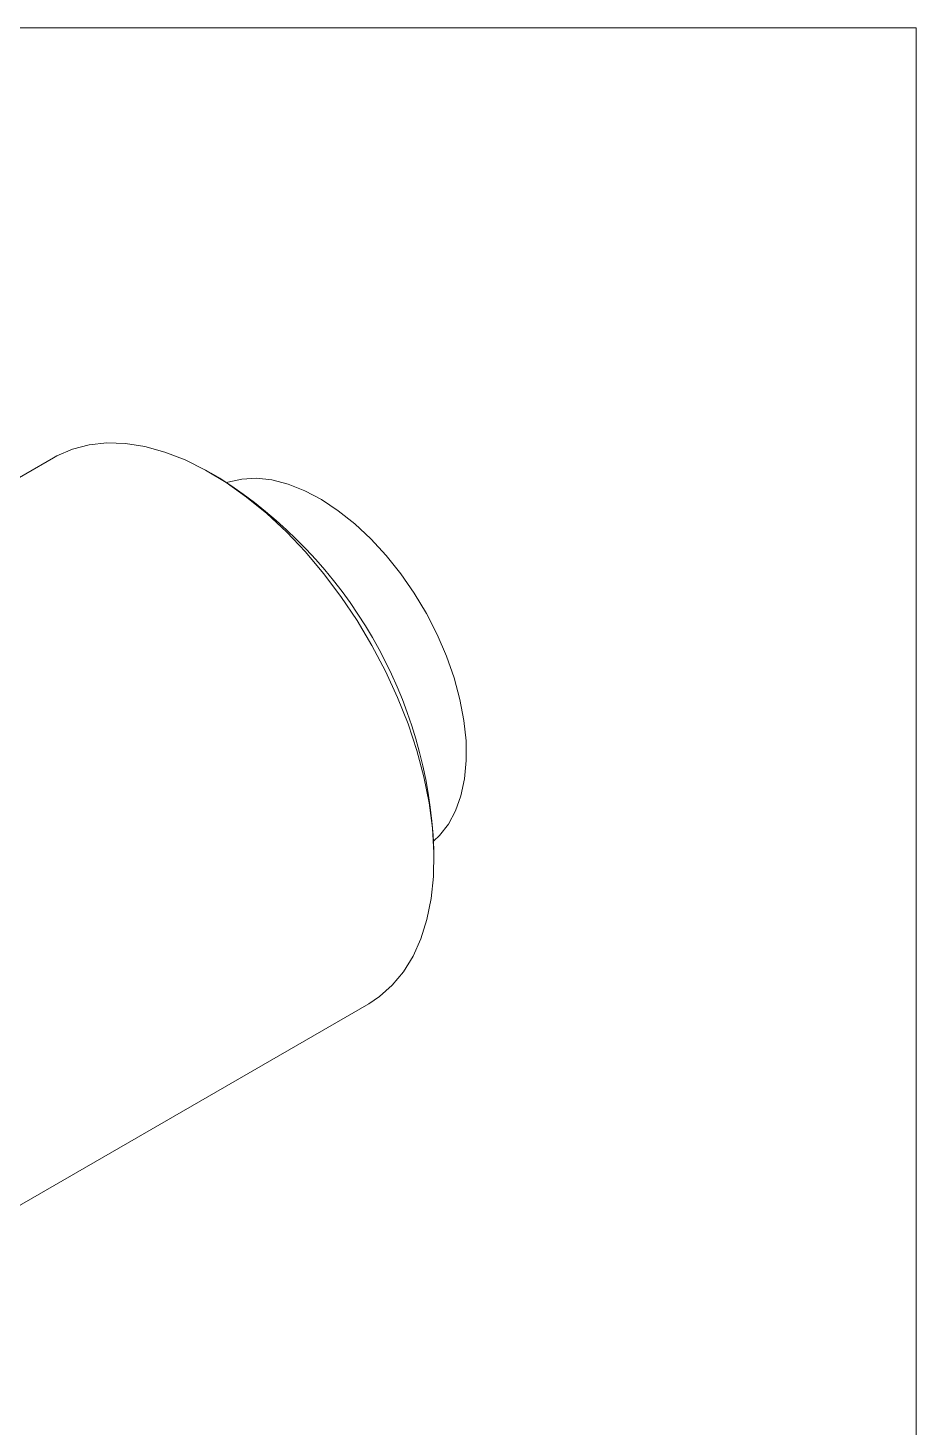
# Model space of a CAD drawing. Header units: inches. Extents: x 0.1 to 10.9, y 0 to 8.5.
# Drawn here: x 10.364 to 10.944, y 7.536 to 8.451 of the extents above; entities that cross this region are included whole.
import ezdxf

# ---------------------------------------------------------------- set-up
doc = ezdxf.new("R2010")
doc.units = ezdxf.units.IN
doc.header["$MEASUREMENT"] = 0

msp = doc.modelspace()

# ---------------------------------------------------------------- linework, layer by layer
at = {"color": 7, "linetype": 'Continuous', "lineweight": 0}
for p, q in [((0.06218, 8.45061), (10.94446, 8.45061)), ((10.94446, 0.03556), (10.94446, 8.45061)), ((10.38066, 8.16981), (10.10631, 8.01143)), ((10.48934, 8.15633), (10.48368, 8.1596)), ((10.62932, 7.90731), (10.62932, 7.91384)), ((10.31229, 7.65461), (10.58665, 7.813))]:
    msp.add_line(p, q, dxfattribs=at)
at = {"color": 7, "linetype": 'Continuous', "lineweight": 0, "flags": 128}
for points in [[(10.58665, 7.813), (10.59374, 7.8177), (10.60207, 7.82508), (10.60939, 7.83389), (10.61564, 7.84404), (10.62076, 7.85545), (10.62472, 7.86802), (10.62747, 7.88164), (10.62899, 7.8962), (10.62927, 7.91157), (10.62831, 7.92762), (10.62612, 7.94422), (10.62271, 7.96121), (10.61812, 7.97847), (10.61237, 7.99583), (10.60553, 8.01316), (10.59765, 8.0303), (10.5888, 8.04711), (10.57905, 8.06345), (10.56849, 8.07917), (10.5572, 8.09414), (10.54528, 8.10824), (10.53284, 8.12133), (10.51998, 8.13332), (10.50681, 8.1441), (10.49344, 8.15358), (10.47999, 8.16167), (10.46657, 8.16831), (10.4533, 8.17344), (10.44028, 8.17702), (10.42764, 8.17901), (10.41547, 8.17941), (10.40388, 8.1782), (10.39298, 8.17539), (10.38285, 8.17102), (10.38066, 8.16981)], [(10.49403, 8.15353), (10.49463, 8.15373), (10.50361, 8.15585), (10.51325, 8.15635), (10.52343, 8.15523), (10.53401, 8.15251), (10.54485, 8.14822), (10.55582, 8.14242), (10.56678, 8.13518), (10.57757, 8.1266), (10.58805, 8.11679), (10.5981, 8.10588), (10.60758, 8.094), (10.61636, 8.08132), (10.62434, 8.06801), (10.6314, 8.05422), (10.63746, 8.04015), (10.64244, 8.02597), (10.64627, 8.01188), (10.6489, 7.99805), (10.65029, 7.98467), (10.65044, 7.97191), (10.64934, 7.95993), (10.64699, 7.94889), (10.64344, 7.93895), (10.63873, 7.93021), (10.63292, 7.92281), (10.62924, 7.91931)]]:
    msp.add_lwpolyline(points, dxfattribs=at)
at = {"color": 7, "linetype": 'Continuous', "lineweight": 0}
msp.add_arc((10.32746, 7.90123), 0.30212, 2.39214, 57.60249, dxfattribs=at)

doc.saveas('drawing.dxf')
